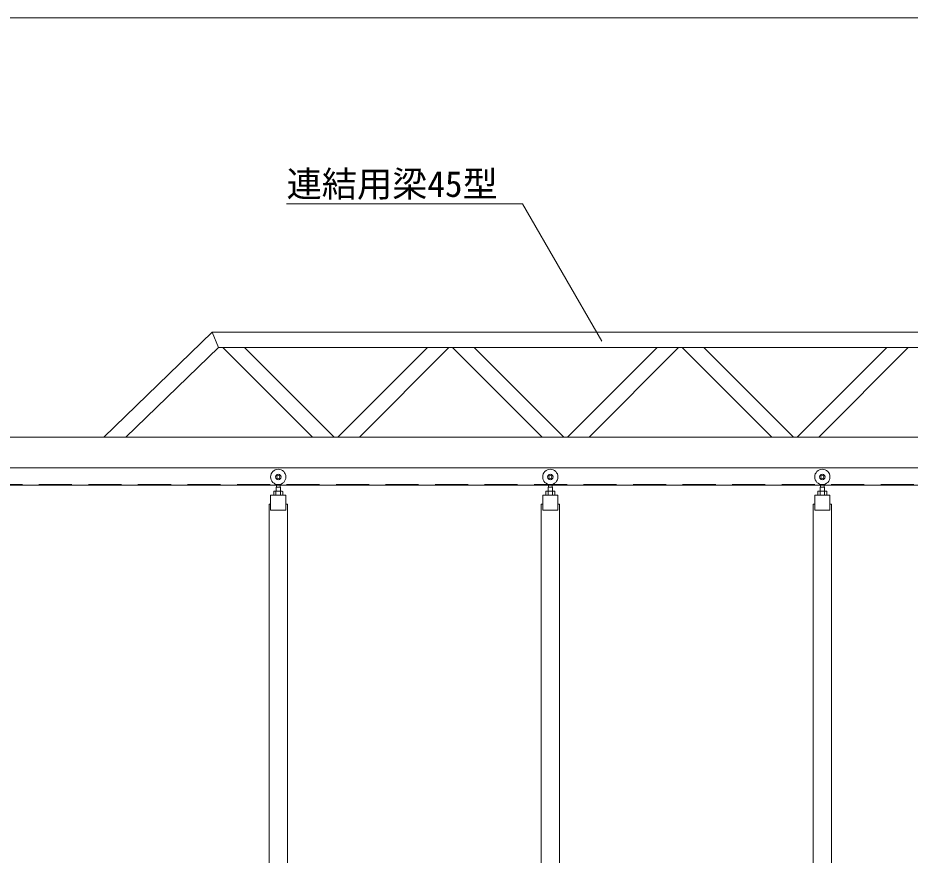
# Model space of a CAD drawing. Units: millimetres, scale not verified. Extents: x -12090 to 12090, y -18325 to 18325.
# Drawn here: x -8492 to -5573, y 8599 to 11339 of the extents above; entities that cross this region are included whole.
import ezdxf
from ezdxf.enums import TextEntityAlignment as Align

# ---------------------------------------------------------------- set-up
doc = ezdxf.new("R2010")
doc.units = ezdxf.units.MM
doc.header["$LTSCALE"] = 90
doc.linetypes.add('DASHED1', pattern=[1.8, 1.2, -0.6])
for name, color, linetype, lineweight in [('0-B_寸法', 134, 'Continuous', 18), ('1-0_中央走行棒', 134, 'Continuous', 18), ('1-B_文字', 134, 'Continuous', 18), ('1-D_連結用梁45', 134, 'Continuous', 18)]:
    doc.layers.add(name, color=color, linetype=linetype, lineweight=lineweight)
doc.styles.add('ＭＳ ゴシック', font='')
doc.styles.get('ＭＳ ゴシック').set_extended_font_data('MS Gothic')

msp = doc.modelspace()

# ---------------------------------------------------------------- linework, layer by layer
at = {"layer": '0-B_寸法'}
msp.add_line((-9384.19, 11338.6), (1283.81, 11338.6), dxfattribs=at)
at = {"layer": '1-0_中央走行棒'}
for p, q in [((-7646.44, 9803.6), (-7646.44, 9812.39)), ((-7633.94, 9803.6), (-7633.94, 9812.39)), ((-6756.44, 9803.6), (-6756.44, 9812.39)), ((-6743.94, 9803.6), (-6743.94, 9812.39)), ((-5866.44, 9803.6), (-5866.44, 9812.39)), ((-5853.94, 9803.6), (-5853.94, 9812.39)), ((-7651.31, 9790.56), (-7629.07, 9790.56)), ((-7651.31, 9790.56), (-7647.7, 9790.56)), ((-7648.13, 9790.56), (-7648.13, 9790.6)), ((-7647.7, 9788.56), (-7647.7, 9777.56)), ((-7646.9, 9790.56), (-7646.9, 9803.6)), ((-7633.49, 9790.56), (-7633.49, 9803.6)), ((-7632.69, 9790.56), (-7629.07, 9790.56)), ((-7632.69, 9788.56), (-7632.69, 9777.56)), ((-7632.25, 9790.56), (-7632.25, 9790.6)), ((-6761.32, 9790.56), (-6739.07, 9790.56)), ((-6761.32, 9790.56), (-6757.69, 9790.56)), ((-6758.13, 9790.56), (-6758.13, 9790.6)), ((-6757.69, 9788.56), (-6757.69, 9777.56)), ((-6756.89, 9790.56), (-6756.89, 9803.6)), ((-6743.49, 9790.56), (-6743.49, 9803.6)), ((-6742.69, 9790.56), (-6739.07, 9790.56)), ((-6742.69, 9788.56), (-6742.69, 9777.56)), ((-6742.26, 9790.56), (-6742.26, 9790.6)), ((-5871.32, 9790.56), (-5849.06, 9790.56)), ((-5871.32, 9790.56), (-5867.69, 9790.56)), ((-5868.13, 9790.56), (-5868.13, 9790.6)), ((-5867.69, 9788.56), (-5867.69, 9777.56)), ((-5866.89, 9790.56), (-5866.89, 9803.6)), ((-5853.49, 9790.56), (-5853.49, 9803.6)), ((-5852.69, 9790.56), (-5849.06, 9790.56)), ((-5852.69, 9788.56), (-5852.69, 9777.56)), ((-5852.26, 9790.56), (-5852.26, 9790.6))]:
    msp.add_line(p, q, dxfattribs=at)
for points in [[(-7625.44, 9788.56), (-7625.44, 9777.56), (-7654.94, 9777.56), (-7654.94, 9788.56)], [(-7648.13, 9790.6), (-7647.19, 9790.6), (-7647.19, 9803.6), (-7640.19, 9803.6)], [(-7632.25, 9790.6), (-7633.2, 9790.6), (-7633.2, 9803.6), (-7640.19, 9803.6)], [(-6735.45, 9788.56), (-6735.45, 9777.56), (-6764.94, 9777.56), (-6764.94, 9788.56)], [(-6758.13, 9790.6), (-6757.19, 9790.6), (-6757.19, 9803.6), (-6750.19, 9803.6)], [(-6742.26, 9790.6), (-6743.2, 9790.6), (-6743.2, 9803.6), (-6750.19, 9803.6)], [(-5845.45, 9788.56), (-5845.45, 9777.56), (-5874.94, 9777.56), (-5874.94, 9788.56)], [(-5868.13, 9790.6), (-5867.19, 9790.6), (-5867.19, 9803.6), (-5860.2, 9803.6)], [(-5852.26, 9790.6), (-5853.19, 9790.6), (-5853.19, 9803.6), (-5860.2, 9803.6)], [(-7665.19, 9747.56), (-7670.2, 9747.56), (-7670.2, 8415.56)], [(-7610.19, 8415.56), (-7610.19, 9747.56), (-7615.2, 9747.56)], [(-6775.19, 9747.56), (-6780.19, 9747.56), (-6780.19, 8415.56)], [(-6720.19, 8415.56), (-6720.19, 9747.56), (-6725.2, 9747.56)], [(-5885.19, 9747.56), (-5890.19, 9747.56), (-5890.19, 8415.56)], [(-5830.19, 8415.56), (-5830.19, 9747.56), (-5835.19, 9747.56)]]:
    msp.add_lwpolyline(points, dxfattribs=at)
for points in [[(-7665.19, 9727.56), (-7615.2, 9727.56), (-7615.2, 9777.56), (-7665.19, 9777.56)], [(-6775.19, 9727.56), (-6725.2, 9727.56), (-6725.2, 9777.56), (-6775.19, 9777.56)], [(-5885.19, 9727.56), (-5835.19, 9727.56), (-5835.19, 9777.56), (-5885.19, 9777.56)]]:
    msp.add_lwpolyline(points, close=True, dxfattribs=at)
for centre, radius in [((-7640.19, 9836.6), 25), ((-7640.19, 9836.6), 9), ((-7640.19, 9836.6), 5), ((-6750.19, 9836.6), 25), ((-6750.19, 9836.6), 9), ((-6750.19, 9836.6), 5), ((-5860.2, 9836.6), 25), ((-5860.2, 9836.6), 9), ((-5860.2, 9836.6), 5)]:
    msp.add_circle(centre, radius, dxfattribs=at)
for centre, radius, start, end in [((-7651.31, 9786.28), 4.28, 32.227, 147.773), ((-7640.19, 9775.49), 15.07, 60.137, 119.863), ((-7629.07, 9786.28), 4.28, 32.227, 147.773), ((-6761.32, 9786.28), 4.28, 32.227, 147.773), ((-6750.19, 9775.49), 15.07, 60.137, 119.863), ((-6739.07, 9786.28), 4.28, 32.227, 147.773), ((-5871.32, 9786.28), 4.28, 32.227, 147.773), ((-5860.2, 9775.49), 15.07, 60.137, 119.863), ((-5849.06, 9786.28), 4.28, 32.227, 147.773)]:
    msp.add_arc(centre, radius, start, end, dxfattribs=at)
at = {"layer": '1-B_文字'}
msp.add_line((-7613.16, 10729.86), (-6842.1, 10729.86), dxfattribs=at)
msp.add_lwpolyline([(-6582.08, 10280.68), (-6841.41, 10729.86), (-6841.85, 10729.86)], dxfattribs=at)
at = {"layer": '1-D_連結用梁45'}
for p, q in [((-7856.19, 10310), (-8211.38, 9967)), ((-7856.19, 10310), (-4956.19, 10310)), ((-7856.19, 10310), (-7835.99, 10260)), ((-7835.99, 10260), (-8139.4, 9967)), ((-5006.2, 10260), (-7835.99, 10260)), ((-7750.46, 10260), (-7821.17, 10260)), ((-7528.17, 9967), (-7821.17, 10260)), ((-7457.45, 9967), (-7750.46, 10260)), ((-7445.46, 9967), (-7152.45, 10260)), ((-7374.74, 9967), (-7081.75, 10260)), ((-7152.45, 10260), (-7081.75, 10260)), ((-6999.04, 10260), (-7069.74, 10260)), ((-6776.75, 9967), (-7069.74, 10260)), ((-6706.03, 9967), (-6999.04, 10260)), ((-6694.04, 9967), (-6401.03, 10260)), ((-6623.32, 9967), (-6330.32, 10260)), ((-6401.03, 10260), (-6330.32, 10260)), ((-6247.61, 10260), (-6318.32, 10260)), ((-6025.33, 9967), (-6318.32, 10260)), ((-5954.62, 9967), (-6247.61, 10260)), ((-5942.62, 9967), (-5649.61, 10260)), ((-5871.91, 9967), (-5578.9, 10260)), ((-5649.61, 10260), (-5578.9, 10260)), ((-9550.2, 9967), (-4967.5, 9967)), ((-7457.45, 9967), (-7528.17, 9967)), ((-7445.46, 9967), (-7374.74, 9967)), ((-6706.03, 9967), (-6776.75, 9967)), ((-6694.04, 9967), (-6623.32, 9967)), ((-5954.62, 9967), (-6025.33, 9967)), ((-5942.62, 9967), (-5871.91, 9967))]:
    msp.add_line(p, q, dxfattribs=at)
at = {"layer": '1-D_連結用梁45', "linetype": 'DASHED1'}
msp.add_line((-9395.19, 9811.6), (-4950.19, 9811.6), dxfattribs=at)
at = {"layer": '1-D_連結用梁45'}
for points in [[(-4956.19, 9967), (-4956.19, 9867), (-9150.19, 9867)], [(-8550.19, 9867), (-4950.19, 9867), (-4950.19, 9810), (-8550.19, 9810), (-8550.19, 9813)]]:
    msp.add_lwpolyline(points, dxfattribs=at)

# ---------------------------------------------------------------- texts
at = {"layer": '1-B_文字', "style": 'ＭＳ ゴシック'}
msp.add_text('連結用梁45型', height=84.46, dxfattribs=at).set_placement((-7613.16, 10727.51), align=Align.BOTTOM_LEFT)

doc.saveas('drawing.dxf')
